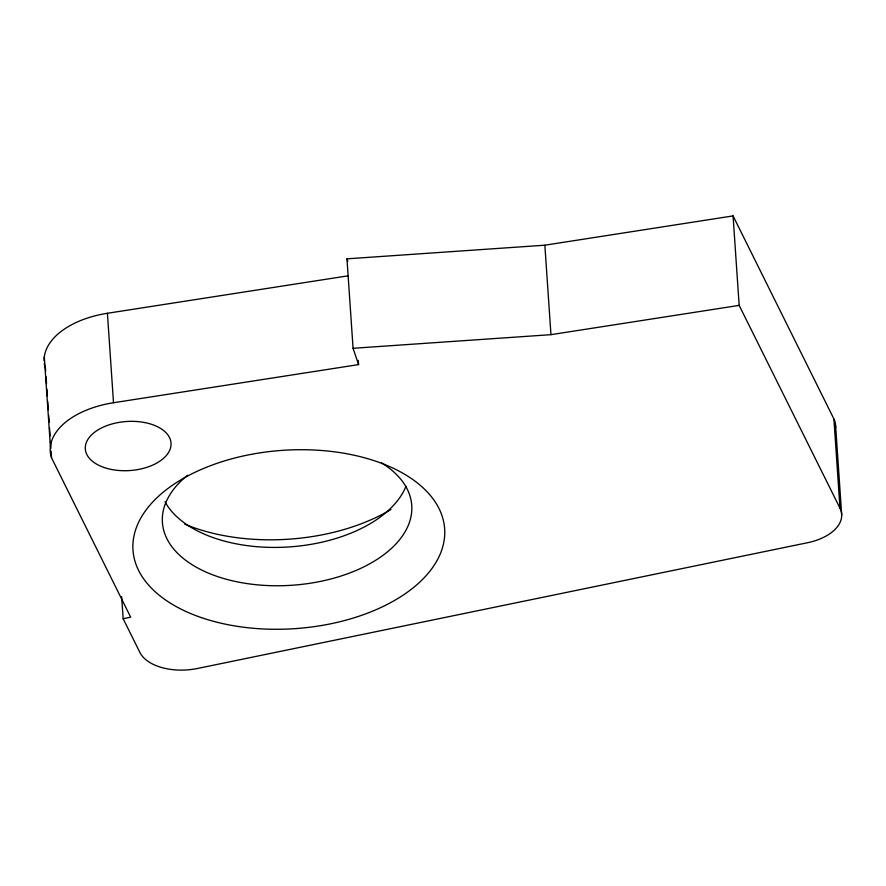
<?xml version="1.0" encoding="UTF-8"?>
<svg xmlns="http://www.w3.org/2000/svg" width="886" height="886" viewBox="0 0 886 886"><rect width="100%" height="100%" fill="white"/><g stroke="black" fill="none" stroke-linecap="round" stroke-linejoin="round"><path stroke-width="1.33" d="M121.648 596.699L123.154 618.727L130.663 617.177L51.587 457.94L51.111 451.063M44.101 360.768A78.101 44.688 -3.9 0 1 107.416 313.279L348.408 275.779M51.587 457.94A78.101 44.688 -3.9 0 1 113.508 402.742L358.586 364.6L353.071 348.298L346.969 258.834L544.857 245.2L733.065 215.907L833.903 418.945A46.858 26.813 -3.9 0 1 835.276 429.322M353.071 348.298L550.959 334.664L739.168 305.382L839.983 508.176A46.858 26.813 -3.9 0 1 807.478 542.741L197.534 668.465A46.858 26.813 -3.9 0 1 139.899 652.45L123.154 618.727M346.969 258.834L347.821 261.337M835.62 425.801L841.7 515.043M833.903 418.945L839.983 508.176M733.065 215.907L739.168 305.382M544.857 245.2L550.959 334.664M358.309 360.469L358.586 364.6M107.416 313.279L113.508 402.742M45.673 371.234L45.485 368.476A78.101 44.688 -3.9 0 1 44.3 363.382M46.05 376.738L46.515 383.616M46.892 389.12L47.357 396.009M47.733 401.513L48.298 409.775M48.675 415.279L49.14 422.157M49.516 427.661L50.081 435.923M50.458 441.427L50.923 448.305M44.3 356.87L50.402 446.334M390.936 509.528A156.191 89.364 -3.9 0 1 184.676 524.124M381.467 462.791A124.959 71.489 -3.9 0 1 375.044 560.683A124.959 71.489 -3.9 0 1 204.965 571.603A124.959 71.489 -3.9 0 1 187.633 475.239M405.932 486.348A124.959 71.489 -3.9 0 1 288.426 546.983A124.959 71.489 -3.9 0 1 165.04 501.786M104.083 467.498A42.949 24.575 -3.9 0 0 170.943 445.857A42.949 24.575 -3.9 0 0 109.476 424.726A42.949 24.575 -3.9 0 0 104.083 467.498M201.233 617.564A156.191 89.364 -3.9 0 0 444.351 538.876A156.191 89.364 -3.9 0 0 220.858 462.049A156.191 89.364 -3.9 0 0 201.233 617.564"/></g></svg>
